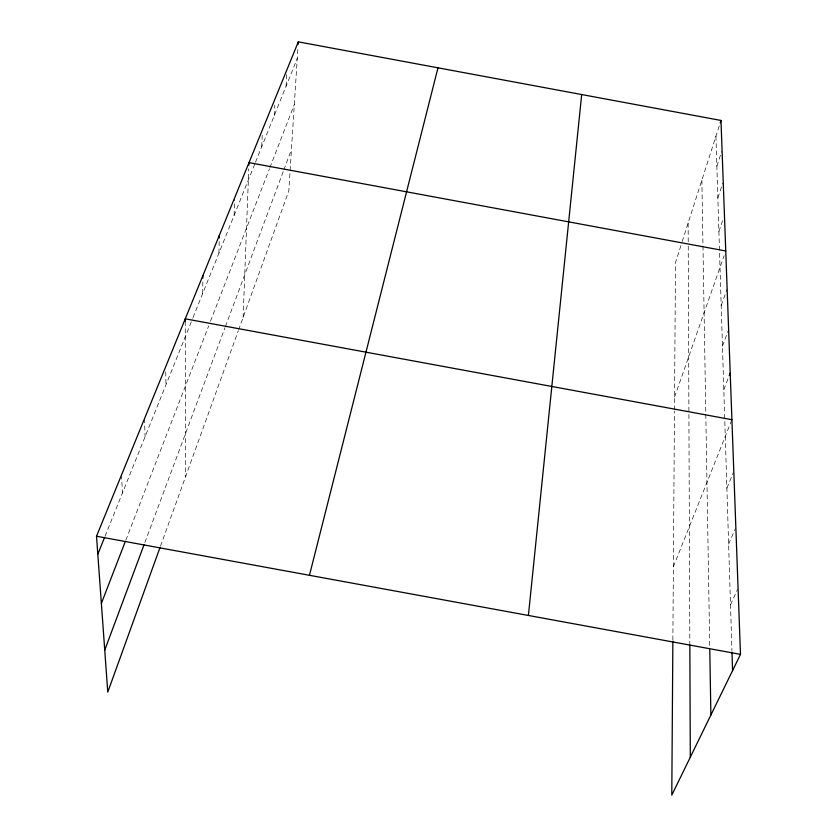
<?xml version="1.0" encoding="UTF-8"?>
<svg xmlns="http://www.w3.org/2000/svg" width="837" height="837" viewBox="0 0 837 837"><rect width="100%" height="100%" fill="white"/><g stroke="black" fill="none" stroke-linecap="round" stroke-linejoin="round"><path stroke-width="0.63" stroke-dasharray="4.18 3.14" d="M672.875 640.075L674.465 411.229M674.476 409.942L675.501 262.525L681.82 242.772M202.7 293.473L202.826 282.006M218.949 253.088L219.21 240.439M234.13 215.339L234.622 199.049M243.117 317.411L248.777 168.823M261.709 146.789L262.263 134.527M274.264 115.569L274.808 105.127M286.097 86.159L286.767 74.556M297.826 49.488L288.817 190.888L238.744 329.527M682.218 241.537L720.207 122.872M716.859 166.165L721.672 151.455M717.853 197.888L722.812 183.031M718.899 231.556L722.865 219.953M674.57 397.062L724.11 255.651M721.201 305.484L727.144 288.985M160.516 546.09L238.304 330.741M722.467 346.173L728.18 330.772M144.916 542.407L225.007 327.654M225.456 326.461L283.419 171.03M283.869 169.838L291.454 149.467M723.817 389.718L729.299 375.436M125.832 540.158L208.664 325.959M210.526 321.167L269.451 168.812M269.922 167.588L294.321 104.489M673.387 566.754L731.444 420.896M105.054 536.224L192.541 318.74M193.023 317.537L255.034 163.382M255.505 162.2L297.261 58.402M726.882 488.159L733.317 472.675M728.619 544.081L735.336 528.66M730.513 604.701L737.533 589.405M121.532 474.935L122.432 493.014M715.928 136.222L731.957 651.228M144.508 418.646L145.073 436.736M701.866 180.154L709.745 647.221M165.757 371.931L165.956 384.821M688.14 223.029L688.234 244.781M688.234 246.057L689.834 643.663M185.259 321.387L185.448 477.069"/><path stroke-width="1.26" d="M672.864 641.383L671.787 795.15L740.483 654.367L720.981 120.444L298.317 41.85L96.517 536.235L107.774 692.094L160.076 547.314M202.868 278.177L202.889 275.624M219.263 237.917L219.315 235.385M248.924 165.098L249.018 162.619L725.752 250.974M298.15 44.392L298.317 41.85M528.409 615.467L581.684 94.539M309.46 575.301L437.981 67.818M720.207 122.872L720.981 120.444M104.74 650.14L144.016 544.835M729.299 375.436L730.209 373.061M101.361 603.404L124.901 542.543M97.814 554.23L104.573 537.427M96.517 536.235L740.483 654.367M731.915 419.703L185.259 318.824L185.259 321.387M731.998 652.525L732.563 670.615M709.786 649.836L710.885 715.028M689.845 644.961L690.295 757.234"/></g></svg>
